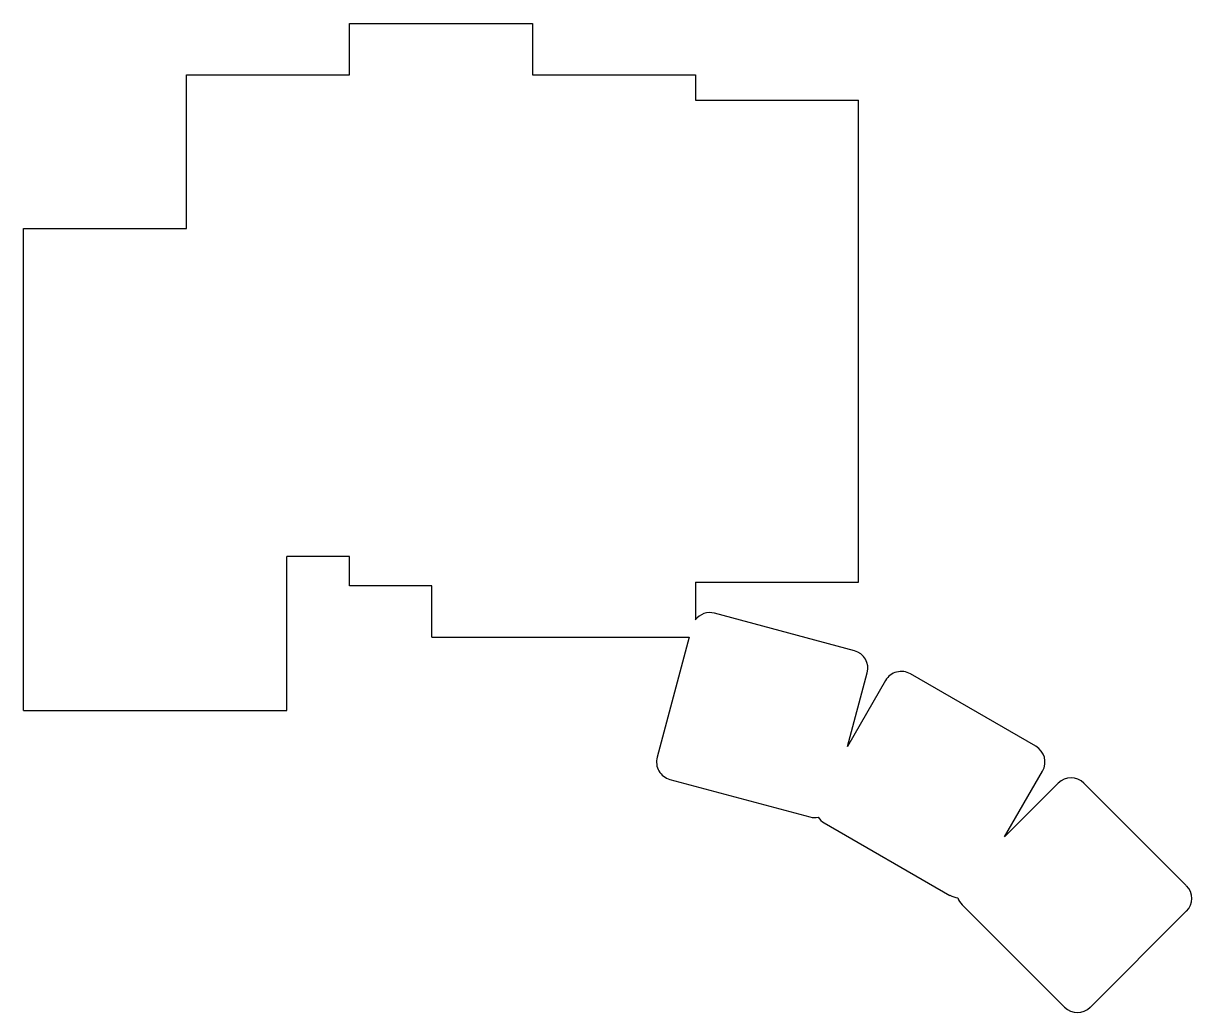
# Model space of a CAD drawing. Header units: millimetres. Extents: x 58 to 187, y 7 to 116.
import ezdxf

# ---------------------------------------------------------------- set-up
doc = ezdxf.new("R2010")
doc.units = ezdxf.units.MM

msp = doc.modelspace()

# ---------------------------------------------------------------- linework, layer by layer
for p, q in [((93.9, 116.27), (114.1, 116.27)), ((93.9, 110.6), (93.9, 116.27)), ((114.1, 116.27), (114.1, 110.6)), ((75.9, 110.6), (93.9, 110.6)), ((75.9, 93.6), (75.9, 110.6)), ((114.1, 110.6), (132.1, 110.6)), ((132.1, 110.6), (132.1, 107.77)), ((132.1, 107.77), (150.1, 107.77)), ((150.1, 54.57), (150.1, 107.77)), ((57.9, 40.4), (57.9, 93.6)), ((57.9, 93.6), (75.9, 93.6)), ((87, 40.4), (87, 57.4)), ((93.9, 57.4), (87, 57.4)), ((93.9, 54.17), (93.9, 57.4)), ((132.1, 54.57), (132.1, 50.41)), ((132.1, 54.57), (150.1, 54.57)), ((103, 54.17), (93.9, 54.17)), ((103, 48.5), (103, 54.17)), ((149.67, 46.99), (134.21, 51.14)), ((103, 48.5), (131.43, 48.5)), ((131.43, 48.5), (127.88, 35.23)), ((148.91, 36.43), (151.08, 44.55)), ((169.7, 36.44), (155.84, 44.44)), ((153.11, 43.71), (148.91, 36.43)), ((57.9, 40.4), (87, 40.4)), ((166.23, 26.43), (170.43, 33.71)), ((129.29, 32.78), (144.75, 28.64)), ((172.17, 32.37), (166.23, 26.43)), ((186.31, 21.06), (175, 32.37)), ((146.34, 27.98), (160.2, 19.98)), ((161.56, 18.93), (172.88, 7.62)), ((175.7, 7.62), (186.31, 18.23))]:
    msp.add_line(p, q)
for centre, start, end in [((133.69, 49.2), 75, 142.8301), ((149.15, 45.06), 345, 75), ((154.84, 42.71), 60, 150), ((168.7, 34.71), 330, 60), ((129.81, 34.72), 165, 255), ((173.58, 30.96), 45, 135), ((145.27, 30.57), 255, 281.624), ((147.34, 29.72), 213.376, 240), ((184.9, 19.64), 315, 45), ((161.2, 21.72), 240, 266.624), ((162.98, 20.35), 198.376, 225), ((174.29, 9.04), 225, 315)]:
    msp.add_arc(centre, 2, start, end)

doc.saveas('drawing.dxf')
